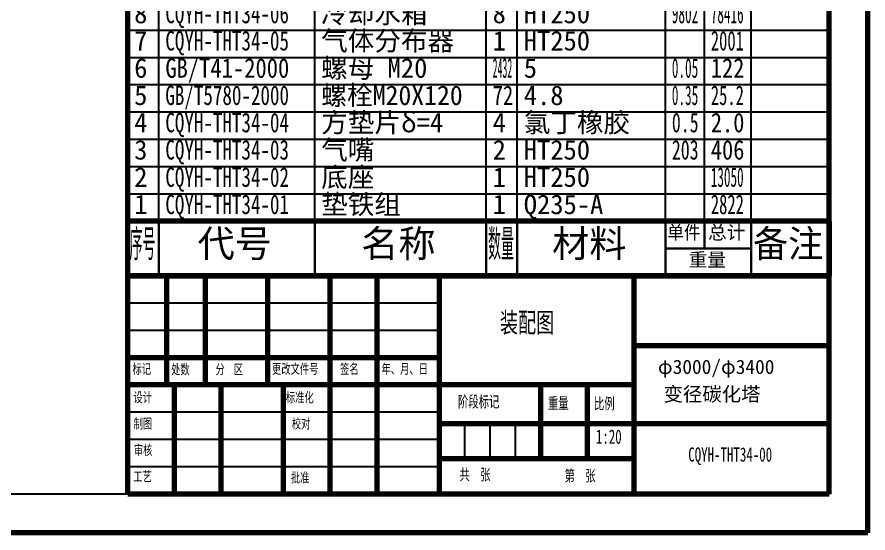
# Model space of a CAD drawing. Header units: millimetres. Extents: x -12040 to 11740, y -16820 to 16820.
# Drawn here: x 7372 to 11740, y -16820 to -14171 of the extents above; entities that cross this region are included whole.
import ezdxf

# ---------------------------------------------------------------- set-up
doc = ezdxf.new("R2010")
doc.units = ezdxf.units.MM
for name, color, linetype, lineweight in [('CAXA0', 7, 'Continuous', 70), ('CAXA3', 7, 'Continuous', 25), ('CAXA4', 3, 'Continuous', 25)]:
    doc.layers.add(name, color=color, linetype=linetype, lineweight=lineweight)
doc.styles.add('TextStyle1', font='SIMFANG.TTF', dxfattribs={"width": 0.34761})
doc.styles.add('TextStyle10', font='SIMFANG.TTF', dxfattribs={"width": 0.77516})
doc.styles.add('TextStyle11', font='SIMFANG.TTF', dxfattribs={"width": 0.497721})
doc.styles.add('TextStyle12', font='SIMFANG.TTF', dxfattribs={"width": 0.850064})
doc.styles.add('TextStyle13', font='SIMFANG.TTF', dxfattribs={"width": 0.370752})
doc.styles.add('TextStyle2', font='SIMFANG.TTF', dxfattribs={"width": 0.893855})
doc.styles.add('TextStyle3', font='SIMFANG.TTF', dxfattribs={"width": 0.943513})
doc.styles.add('TextStyle4', font='SIMFANG.TTF', dxfattribs={"width": 0.717589})
doc.styles.add('TextStyle5', font='SIMFANG.TTF', dxfattribs={"width": 0.624691})
doc.styles.add('TextStyle6', font='SIMFANG.TTF', dxfattribs={"width": 0.49545})
doc.styles.add('TextStyle7', font='SIMFANG.TTF', dxfattribs={"width": 0.673374})
doc.styles.add('TextStyle8', font='SIMFANG.TTF', dxfattribs={"width": 0.845153})
doc.styles.add('TextStyle9', font='SIMFANG.TTF', dxfattribs={"width": 0.969721})
doc.styles.add('UserTxtStyle1', font='SIMFANG.TTF')
doc.styles.add('UserTxtStyle3', font='SIMFANG.TTF', dxfattribs={"width": 0.667})
doc.styles.add('UserTxtStyle4', font='SIMFANG.TTF', dxfattribs={"width": 0.667})
doc.styles.add('UserTxtStyle5', font='SIMFANG.TTF', dxfattribs={"width": 0.667})
doc.styles.add('UserTxtStyle7', font='SIMFANG.TTF', dxfattribs={"width": 0.667})
doc.styles.add('UserTxtStyle9', font='SIMFANG.TTF')

# ---------------------------------------------------------------- blocks, each defined once
blk = doc.blocks.new('CAXBLOCK2', base_point=(11540, -16620))
at = {"layer": 'CAXA0'}
for q in [(11740, 16820), (-12040, -16820)]:
    blk.add_line((11740, -16820), q, dxfattribs=at)
at = {"layer": 'CAXA3', "linetype": 'Continuous', "lineweight": 25}
for q in [(11540, 16620), (-11540, -16620)]:
    blk.add_line((11540, -16620), q, dxfattribs=at)
blk = doc.blocks.new('CAXBLOCK143', base_point=(11540, -15500))
at = {"layer": 'CAXA0'}
for p, q in [((7940, -16620), (7940, -15500)), ((11540, -15500), (7940, -15500)), ((8140, -16060), (8140, -15500)), ((8340, -16060), (8340, -15500)), ((8660, -16060), (8660, -15500)), ((8980, -16620), (8980, -15500)), ((9220, -16620), (9220, -15500)), ((9540, -16620), (9540, -15500)), ((10540, -16620), (10540, -15500)), ((11540, -16620), (11540, -15500)), ((11540, -15860), (10540, -15860)), ((9540, -15920), (7940, -15920)), ((9540, -16060), (7940, -16060)), ((8180, -16620), (8180, -16060)), ((8420, -16620), (8420, -16060)), ((8740, -16620), (8740, -16060)), ((10540, -16060), (9540, -16060)), ((10060, -16440), (10060, -16060)), ((10300, -16440), (10300, -16060)), ((11540, -16260), (9540, -16260)), ((10540, -16440), (9540, -16440)), ((11540, -16620), (7940, -16620))]:
    blk.add_line(p, q, dxfattribs=at)
at = {"layer": 'CAXA0', "linetype": 'Continuous', "lineweight": 25}
for p, q in [((9540, -15640), (7940, -15640)), ((9540, -15780), (7940, -15780)), ((9540, -16200), (7940, -16200)), ((9670, -16440), (9670, -16260)), ((9800, -16440), (9800, -16260)), ((9930, -16440), (9930, -16260)), ((9540, -16340), (7940, -16340)), ((9540, -16480), (7940, -16480))]:
    blk.add_line(p, q, dxfattribs=at)
at = {"layer": 'CAXA4', "linetype": 'Continuous', "lineweight": 25, "attachment_point": 1}
for s, insert, char_height, style in [('\\fFangSong_GB2312|b0|i0|p34;更改文件号', (8680.8, -15951.7), 51.095, 'UserTxtStyle5'), ('\\fFangSong_GB2312|b0|i0|p34;签名', (9029.9, -15951.7), 51.095, 'UserTxtStyle4'), ('\\fFangSong_GB2312|b0|i0|p34;标记', (7964.8, -15952.1), 51.095, 'UserTxtStyle4'), ('\\fFangSong_GB2312|b0|i0|p34;处数', (8162.5, -15954.2), 51.095, 'UserTxtStyle4'), ('\\fFangSong_GB2312|b0|i0|p34;分  区', (8390.8, -15953.8), 51.095, 'UserTxtStyle4'), ('\\fFangSong_GB2312|b0|i0|p34;年、月、日', (9242.8, -15951.9), 51.095, 'UserTxtStyle5'), ('\\fFangSong_GB2312|b0|i0|p34;设计', (7969.3, -16097.8), 51.095, 'UserTxtStyle4'), ('\\fFangSong_GB2312|b0|i0|p34;标准化', (8751.6, -16098.5), 51.095, 'UserTxtStyle4'), ('\\fFangSong_GB2312|b0|i0|p34;阶段标记', (9635.3, -16116.3), 58.394, 'UserTxtStyle4'), ('\\fFangSong_GB2312|b0|i0|p34;重量', (10097.1, -16124.4), 58.394, 'UserTxtStyle4'), ('\\fFangSong_GB2312|b0|i0|p34;比例', (10333.2, -16126.4), 58.394, 'UserTxtStyle4'), ('\\fFangSong_GB2312|b0|i0|p34;制图', (7970.4, -16233.2), 51.095, 'UserTxtStyle4'), ('\\fFangSong_GB2312|b0|i0|p34;校对', (8782.6, -16233.1), 51.095, 'UserTxtStyle4'), ('\\fFangSong_GB2312|b0|i0|p34;审核', (7971.3, -16368.8), 51.095, 'UserTxtStyle4'), ('\\fFangSong_GB2312|b0|i0|p34;工艺', (7968.3, -16504), 51.095, 'UserTxtStyle4'), ('\\fFangSong_GB2312|b0|i0|p34;批准', (8777.2, -16509.8), 51.095, 'UserTxtStyle4'), ('\\fFangSong_GB2312|b0|i0|p34;共  张', (9643.4, -16490.9), 58.394, 'UserTxtStyle4'), ('\\fFangSong_GB2312|b0|i0|p34;第  张', (10182.5, -16496.5), 58.394, 'UserTxtStyle4')]:
    blk.add_mtext(s, dxfattribs=dict(at, insert=insert, char_height=char_height, style=style))
blk = doc.blocks.new('CAXBLOCK484')
at = {"layer": 'CAXA0', "color": 0, "linetype": 'Continuous', "lineweight": 70}
for p, q in [((7940, -15500), (7940, -15220)), ((8100, -15220), (7940, -15220)), ((7940, -15500), (8100, -15500))]:
    blk.add_line(p, q, dxfattribs=at)
at = {"layer": 'CAXA0', "color": 0, "linetype": 'Continuous', "lineweight": 25}
blk.add_line((8100, -15220), (8100, -15500), dxfattribs=at)
at = {"layer": 'CAXA0', "color": 0, "linetype": 'Continuous', "lineweight": 25, "insert": (7950, -15264.1), "char_height": 140, "attachment_point": 1, "style": 'TextStyle1'}
blk.add_mtext('\\fFangSong_GB2312|b0|i0|p34;序号', dxfattribs=at)
blk = doc.blocks.new('CAXBLOCK485')
at = {"layer": 'CAXA0', "color": 0, "linetype": 'Continuous', "lineweight": 25}
for p, q in [((8100, -15500), (8100, -15220)), ((8900, -15220), (8900, -15500))]:
    blk.add_line(p, q, dxfattribs=at)
at = {"layer": 'CAXA0', "color": 0, "linetype": 'Continuous', "lineweight": 70}
for p, q in [((8900, -15220), (8100, -15220)), ((8100, -15500), (8900, -15500))]:
    blk.add_line(p, q, dxfattribs=at)
at = {"layer": 'CAXA0', "color": 0, "linetype": 'Continuous', "lineweight": 25, "insert": (8298.625, -15264.1), "char_height": 140, "attachment_point": 1, "style": 'UserTxtStyle9'}
blk.add_mtext('\\fFangSong_GB2312|b0|i0|p34;代号', dxfattribs=at)
blk = doc.blocks.new('CAXBLOCK486')
at = {"layer": 'CAXA0', "color": 0, "linetype": 'Continuous', "lineweight": 25}
for p, q in [((8900, -15500), (8900, -15220)), ((9780, -15220), (9780, -15500))]:
    blk.add_line(p, q, dxfattribs=at)
at = {"layer": 'CAXA0', "color": 0, "linetype": 'Continuous', "lineweight": 70}
for p, q in [((9780, -15220), (8900, -15220)), ((8900, -15500), (9780, -15500))]:
    blk.add_line(p, q, dxfattribs=at)
at = {"layer": 'CAXA0', "color": 0, "linetype": 'Continuous', "lineweight": 25, "insert": (9138.625, -15264.1), "char_height": 140, "attachment_point": 1, "style": 'UserTxtStyle9'}
blk.add_mtext('\\fFangSong_GB2312|b0|i0|p34;名称', dxfattribs=at)
blk = doc.blocks.new('CAXBLOCK487')
at = {"layer": 'CAXA0', "color": 0, "linetype": 'Continuous', "lineweight": 25}
for p, q in [((9780, -15500), (9780, -15220)), ((9940, -15220), (9940, -15500))]:
    blk.add_line(p, q, dxfattribs=at)
at = {"layer": 'CAXA0', "color": 0, "linetype": 'Continuous', "lineweight": 70}
for p, q in [((9940, -15220), (9780, -15220)), ((9780, -15500), (9940, -15500))]:
    blk.add_line(p, q, dxfattribs=at)
at = {"layer": 'CAXA0', "color": 0, "linetype": 'Continuous', "lineweight": 25, "insert": (9790, -15264.1), "char_height": 140, "attachment_point": 1, "style": 'TextStyle1'}
blk.add_mtext('\\fFangSong_GB2312|b0|i0|p34;数量', dxfattribs=at)
blk = doc.blocks.new('CAXBLOCK488')
at = {"layer": 'CAXA0', "color": 0, "linetype": 'Continuous', "lineweight": 25}
for p, q in [((9940, -15500), (9940, -15220)), ((10700, -15220), (10700, -15500))]:
    blk.add_line(p, q, dxfattribs=at)
at = {"layer": 'CAXA0', "color": 0, "linetype": 'Continuous', "lineweight": 70}
for p, q in [((10700, -15220), (9940, -15220)), ((9940, -15500), (10700, -15500))]:
    blk.add_line(p, q, dxfattribs=at)
at = {"layer": 'CAXA0', "color": 0, "linetype": 'Continuous', "lineweight": 25, "insert": (10118.625, -15264.1), "char_height": 140, "attachment_point": 1, "style": 'UserTxtStyle9'}
blk.add_mtext('\\fFangSong_GB2312|b0|i0|p34;材料', dxfattribs=at)
blk = doc.blocks.new('CAXBLOCK489')
at = {"layer": 'CAXA0', "color": 0, "linetype": 'Continuous', "lineweight": 25}
for p, q in [((10700, -15500), (10700, -15360)), ((11140, -15360), (10700, -15360)), ((11140, -15360), (11140, -15500))]:
    blk.add_line(p, q, dxfattribs=at)
at = {"layer": 'CAXA0', "color": 0, "linetype": 'Continuous', "lineweight": 70}
blk.add_line((10700, -15500), (11140, -15500), dxfattribs=at)
at = {"layer": 'CAXA0', "color": 0, "linetype": 'Continuous', "lineweight": 25, "insert": (10819.3125, -15382.05), "char_height": 70, "attachment_point": 1, "style": 'UserTxtStyle9'}
blk.add_mtext('\\fFangSong_GB2312|b0|i0|p34;重量', dxfattribs=at)
blk = doc.blocks.new('CAXBLOCK490')
at = {"layer": 'CAXA0', "color": 0, "linetype": 'Continuous', "lineweight": 25}
for p, q in [((10700, -15360), (10700, -15220)), ((10900, -15220), (10900, -15360)), ((10700, -15360), (10900, -15360))]:
    blk.add_line(p, q, dxfattribs=at)
at = {"layer": 'CAXA0', "color": 0, "linetype": 'Continuous', "lineweight": 70}
blk.add_line((10900, -15220), (10700, -15220), dxfattribs=at)
at = {"layer": 'CAXA0', "color": 0, "linetype": 'Continuous', "lineweight": 25, "insert": (10710, -15242.05), "char_height": 70, "attachment_point": 1, "style": 'TextStyle2'}
blk.add_mtext('\\fFangSong_GB2312|b0|i0|p34;单件', dxfattribs=at)
blk = doc.blocks.new('CAXBLOCK491')
at = {"layer": 'CAXA0', "color": 0, "linetype": 'Continuous', "lineweight": 25}
for p, q in [((10900, -15360), (10900, -15220)), ((11140, -15220), (11140, -15360)), ((10900, -15360), (11140, -15360))]:
    blk.add_line(p, q, dxfattribs=at)
at = {"layer": 'CAXA0', "color": 0, "linetype": 'Continuous', "lineweight": 70}
blk.add_line((11140, -15220), (10900, -15220), dxfattribs=at)
at = {"layer": 'CAXA0', "color": 0, "linetype": 'Continuous', "lineweight": 25, "insert": (10919.3125, -15242.05), "char_height": 70, "attachment_point": 1, "style": 'UserTxtStyle9'}
blk.add_mtext('\\fFangSong_GB2312|b0|i0|p34;总计', dxfattribs=at)
blk = doc.blocks.new('CAXBLOCK492')
at = {"layer": 'CAXA0', "color": 0, "linetype": 'Continuous', "lineweight": 25}
blk.add_line((11140, -15500), (11140, -15220), dxfattribs=at)
at = {"layer": 'CAXA0', "color": 0, "linetype": 'Continuous', "lineweight": 70}
for p, q in [((11540, -15220), (11140, -15220)), ((11540, -15220), (11540, -15500)), ((11140, -15500), (11540, -15500))]:
    blk.add_line(p, q, dxfattribs=at)
at = {"layer": 'CAXA0', "color": 0, "linetype": 'Continuous', "lineweight": 25, "insert": (11150, -15264.1), "char_height": 140, "attachment_point": 1, "style": 'TextStyle3'}
blk.add_mtext('\\fFangSong_GB2312|b0|i0|p34;备注', dxfattribs=at)
blk = doc.blocks.new('CAXBLOCK493')
at = {"layer": 'CAXA0', "color": 0, "linetype": 'Continuous', "lineweight": 70}
for p, q in [((11540, -15500), (11540, -15220)), ((11540, -15220), (11540, -15500))]:
    blk.add_line(p, q, dxfattribs=at)
blk = doc.blocks.new('CAXBLOCK483', base_point=(7940, -15500))
at = {"layer": 'CAXA0', "linetype": 'Continuous', "lineweight": 25}
for name in ['CAXBLOCK484', 'CAXBLOCK485', 'CAXBLOCK486', 'CAXBLOCK487', 'CAXBLOCK488', 'CAXBLOCK490', 'CAXBLOCK491', 'CAXBLOCK492', 'CAXBLOCK493', 'CAXBLOCK489']:
    blk.add_blockref(name, (0, 0), dxfattribs=at)
blk = doc.blocks.new('CAXBLOCK494', base_point=(7940, -15220))
at = {"layer": 'CAXA0', "color": 0, "linetype": 'Continuous', "lineweight": 25}
for p, q in [((11540, -15080), (7940, -15080)), ((8100, -15220), (8100, -15080)), ((8900, -15220), (8900, -15080)), ((9780, -15220), (9780, -15080)), ((9940, -15220), (9940, -15080)), ((10700, -15220), (10700, -15080)), ((10900, -15220), (10900, -15080)), ((11140, -15220), (11140, -15080)), ((11540, -15220), (7940, -15220))]:
    blk.add_line(p, q, dxfattribs=at)
at = {"layer": 'CAXA0', "color": 0, "linetype": 'Continuous', "lineweight": 70}
for p, q in [((7940, -15220), (7940, -15080)), ((11540, -15220), (11540, -15080))]:
    blk.add_line(p, q, dxfattribs=at)
at = {"layer": 'CAXA0', "color": 0, "linetype": 'Continuous', "lineweight": 25, "char_height": 100, "attachment_point": 1}
for s, insert, style in [('\\fFangSong_GB2312|b0|i0|p34;垫铁组', (8933.2, -15083), 'UserTxtStyle9'), ('\\fFangSong_GB2312|b0|i0|p34;1', (7973.2, -15083), 'UserTxtStyle9'), ('\\fFangSong_GB2312|b0|i0|p34;CQYH-THT34-01', (8133.2, -15083), 'TextStyle4'), ('\\fFangSong_GB2312|b0|i0|p34;1', (9813.2, -15083), 'UserTxtStyle9'), ('\\fFangSong_GB2312|b0|i0|p34;Q235-A', (9973.2, -15083), 'UserTxtStyle9'), ('\\fFangSong_GB2312|b0|i0|p34;2822', (10933.2, -15083), 'TextStyle5')]:
    blk.add_mtext(s, dxfattribs=dict(at, insert=insert, style=style))
blk = doc.blocks.new('CAXBLOCK495', base_point=(7940, -15080))
at = {"layer": 'CAXA0', "color": 0, "linetype": 'Continuous', "lineweight": 25}
for p, q in [((11540, -14940), (7940, -14940)), ((8100, -15080), (8100, -14940)), ((8900, -15080), (8900, -14940)), ((9780, -15080), (9780, -14940)), ((9940, -15080), (9940, -14940)), ((10700, -15080), (10700, -14940)), ((10900, -15080), (10900, -14940)), ((11140, -15080), (11140, -14940)), ((11540, -15080), (7940, -15080))]:
    blk.add_line(p, q, dxfattribs=at)
at = {"layer": 'CAXA0', "color": 0, "linetype": 'Continuous', "lineweight": 70}
for p, q in [((7940, -15080), (7940, -14940)), ((11540, -15080), (11540, -14940))]:
    blk.add_line(p, q, dxfattribs=at)
at = {"layer": 'CAXA0', "color": 0, "linetype": 'Continuous', "lineweight": 25, "char_height": 100, "attachment_point": 1}
for s, insert, style in [('\\fFangSong_GB2312|b0|i0|p34;底座', (8933.2, -14943), 'UserTxtStyle9'), ('\\fFangSong_GB2312|b0|i0|p34;2', (7973.2, -14943), 'UserTxtStyle9'), ('\\fFangSong_GB2312|b0|i0|p34;CQYH-THT34-02', (8133.2, -14943), 'TextStyle4'), ('\\fFangSong_GB2312|b0|i0|p34;1', (9813.2, -14943), 'UserTxtStyle9'), ('\\fFangSong_GB2312|b0|i0|p34;HT250', (9973.2, -14943), 'UserTxtStyle9'), ('\\fFangSong_GB2312|b0|i0|p34;13050', (10933.2, -14943), 'TextStyle6')]:
    blk.add_mtext(s, dxfattribs=dict(at, insert=insert, style=style))
blk = doc.blocks.new('CAXBLOCK496', base_point=(7940, -14940))
at = {"layer": 'CAXA0', "color": 0, "linetype": 'Continuous', "lineweight": 25}
for p, q in [((11540, -14800), (7940, -14800)), ((8100, -14940), (8100, -14800)), ((8900, -14940), (8900, -14800)), ((9780, -14940), (9780, -14800)), ((9940, -14940), (9940, -14800)), ((10700, -14940), (10700, -14800)), ((10900, -14940), (10900, -14800)), ((11140, -14940), (11140, -14800)), ((11540, -14940), (7940, -14940))]:
    blk.add_line(p, q, dxfattribs=at)
at = {"layer": 'CAXA0', "color": 0, "linetype": 'Continuous', "lineweight": 70}
for p, q in [((7940, -14940), (7940, -14800)), ((11540, -14940), (11540, -14800))]:
    blk.add_line(p, q, dxfattribs=at)
at = {"layer": 'CAXA0', "color": 0, "linetype": 'Continuous', "lineweight": 25, "char_height": 100, "attachment_point": 1}
for s, insert, style in [('\\fFangSong_GB2312|b0|i0|p34;3', (7973.2, -14803), 'UserTxtStyle9'), ('\\fFangSong_GB2312|b0|i0|p34;CQYH-THT34-03', (8133.2, -14803), 'TextStyle4'), ('\\fFangSong_GB2312|b0|i0|p34;气嘴', (8933.2, -14803), 'UserTxtStyle9'), ('\\fFangSong_GB2312|b0|i0|p34;2', (9813.2, -14803), 'UserTxtStyle9'), ('\\fFangSong_GB2312|b0|i0|p34;HT250', (9973.2, -14803), 'UserTxtStyle9'), ('\\fFangSong_GB2312|b0|i0|p34;203', (10733.2, -14803), 'TextStyle7'), ('\\fFangSong_GB2312|b0|i0|p34;406', (10933.2, -14803), 'TextStyle8')]:
    blk.add_mtext(s, dxfattribs=dict(at, insert=insert, style=style))
blk = doc.blocks.new('CAXBLOCK497', base_point=(7940, -14800))
at = {"layer": 'CAXA0', "color": 0, "linetype": 'Continuous', "lineweight": 25}
for p, q in [((11540, -14660), (7940, -14660)), ((8100, -14800), (8100, -14660)), ((8900, -14800), (8900, -14660)), ((9780, -14800), (9780, -14660)), ((9940, -14800), (9940, -14660)), ((10700, -14800), (10700, -14660)), ((10900, -14800), (10900, -14660)), ((11140, -14800), (11140, -14660)), ((11540, -14800), (7940, -14800))]:
    blk.add_line(p, q, dxfattribs=at)
at = {"layer": 'CAXA0', "color": 0, "linetype": 'Continuous', "lineweight": 70}
for p, q in [((7940, -14800), (7940, -14660)), ((11540, -14800), (11540, -14660))]:
    blk.add_line(p, q, dxfattribs=at)
at = {"layer": 'CAXA0', "color": 0, "linetype": 'Continuous', "lineweight": 25, "char_height": 100, "attachment_point": 1}
for s, insert, style in [('\\fFangSong_GB2312|b0|i0|p34;4', (7973.2, -14663), 'UserTxtStyle9'), ('\\fFangSong_GB2312|b0|i0|p34;CQYH-THT34-04', (8133.2, -14663), 'TextStyle4'), ('\\fFangSong_GB2312|b0|i0|p34;方垫片δ=4', (8933.2, -14663), 'UserTxtStyle9'), ('\\fFangSong_GB2312|b0|i0|p34;4', (9813.2, -14663), 'UserTxtStyle9'), ('\\fFangSong_GB2312|b0|i0|p34;氯丁橡胶', (9973.2, -14663), 'UserTxtStyle9'), ('\\fFangSong_GB2312|b0|i0|p34;0.5', (10733.2, -14663), 'TextStyle7'), ('\\fFangSong_GB2312|b0|i0|p34;2.0', (10933.2, -14663), 'TextStyle8')]:
    blk.add_mtext(s, dxfattribs=dict(at, insert=insert, style=style))
blk = doc.blocks.new('CAXBLOCK498', base_point=(7940, -14660))
at = {"layer": 'CAXA0', "color": 0, "linetype": 'Continuous', "lineweight": 25}
for p, q in [((11540, -14520), (7940, -14520)), ((8100, -14660), (8100, -14520)), ((8900, -14660), (8900, -14520)), ((9780, -14660), (9780, -14520)), ((9940, -14660), (9940, -14520)), ((10700, -14660), (10700, -14520)), ((10900, -14660), (10900, -14520)), ((11140, -14660), (11140, -14520)), ((11540, -14660), (7940, -14660))]:
    blk.add_line(p, q, dxfattribs=at)
at = {"layer": 'CAXA0', "color": 0, "linetype": 'Continuous', "lineweight": 70}
for p, q in [((7940, -14660), (7940, -14520)), ((11540, -14660), (11540, -14520))]:
    blk.add_line(p, q, dxfattribs=at)
at = {"layer": 'CAXA0', "color": 0, "linetype": 'Continuous', "lineweight": 25, "char_height": 100, "attachment_point": 1}
for s, insert, style in [('\\fFangSong_GB2312|b0|i0|p34;5', (7973.2, -14523), 'UserTxtStyle9'), ('\\fFangSong_GB2312|b0|i0|p34;GB/T5780-2000', (8133.2, -14523), 'TextStyle4'), ('\\fFangSong_GB2312|b0|i0|p34;螺栓M20X120', (8933.2, -14523), 'TextStyle9'), ('\\fFangSong_GB2312|b0|i0|p34;72', (9813.2, -14523), 'TextStyle10'), ('\\fFangSong_GB2312|b0|i0|p34;4.8', (9973.2, -14523), 'UserTxtStyle9'), ('\\fFangSong_GB2312|b0|i0|p34;0.35', (10733.2, -14523), 'TextStyle11'), ('\\fFangSong_GB2312|b0|i0|p34;25.2', (10933.2, -14523), 'TextStyle5')]:
    blk.add_mtext(s, dxfattribs=dict(at, insert=insert, style=style))
blk = doc.blocks.new('CAXBLOCK499', base_point=(7940, -14520))
at = {"layer": 'CAXA0', "color": 0, "linetype": 'Continuous', "lineweight": 25}
for p, q in [((11540, -14380), (7940, -14380)), ((8100, -14520), (8100, -14380)), ((8900, -14520), (8900, -14380)), ((9780, -14520), (9780, -14380)), ((9940, -14520), (9940, -14380)), ((10700, -14520), (10700, -14380)), ((10900, -14520), (10900, -14380)), ((11140, -14520), (11140, -14380)), ((11540, -14520), (7940, -14520))]:
    blk.add_line(p, q, dxfattribs=at)
at = {"layer": 'CAXA0', "color": 0, "linetype": 'Continuous', "lineweight": 70}
for p, q in [((7940, -14520), (7940, -14380)), ((11540, -14520), (11540, -14380))]:
    blk.add_line(p, q, dxfattribs=at)
at = {"layer": 'CAXA0', "color": 0, "linetype": 'Continuous', "lineweight": 25, "char_height": 100, "attachment_point": 1}
for s, insert, style in [('\\fFangSong_GB2312|b0|i0|p34;螺母 M20', (8933.2, -14383), 'UserTxtStyle9'), ('\\fFangSong_GB2312|b0|i0|p34;6', (7973.2, -14383), 'UserTxtStyle9'), ('\\fFangSong_GB2312|b0|i0|p34;GB/T41-2000', (8133.2, -14383), 'TextStyle12'), ('\\fFangSong_GB2312|b0|i0|p34;2432', (9813.2, -14383), 'TextStyle13'), ('\\fFangSong_GB2312|b0|i0|p34;5', (9973.2, -14383), 'UserTxtStyle9'), ('\\fFangSong_GB2312|b0|i0|p34;0.05', (10733.2, -14383), 'TextStyle11'), ('\\fFangSong_GB2312|b0|i0|p34;122', (10933.2, -14383), 'TextStyle8')]:
    blk.add_mtext(s, dxfattribs=dict(at, insert=insert, style=style))
blk = doc.blocks.new('CAXBLOCK500', base_point=(7940, -14380))
at = {"layer": 'CAXA0', "color": 0, "linetype": 'Continuous', "lineweight": 25}
for p, q in [((11540, -14240), (7940, -14240)), ((8100, -14380), (8100, -14240)), ((8900, -14380), (8900, -14240)), ((9780, -14380), (9780, -14240)), ((9940, -14380), (9940, -14240)), ((10700, -14380), (10700, -14240)), ((10900, -14380), (10900, -14240)), ((11140, -14380), (11140, -14240)), ((11540, -14380), (7940, -14380))]:
    blk.add_line(p, q, dxfattribs=at)
at = {"layer": 'CAXA0', "color": 0, "linetype": 'Continuous', "lineweight": 70}
for p, q in [((7940, -14380), (7940, -14240)), ((11540, -14380), (11540, -14240))]:
    blk.add_line(p, q, dxfattribs=at)
at = {"layer": 'CAXA0', "color": 0, "linetype": 'Continuous', "lineweight": 25, "char_height": 100, "attachment_point": 1}
for s, insert, style in [('\\fFangSong_GB2312|b0|i0|p34;气体分布器', (8933.2, -14243), 'UserTxtStyle9'), ('\\fFangSong_GB2312|b0|i0|p34;7', (7973.2, -14243), 'UserTxtStyle9'), ('\\fFangSong_GB2312|b0|i0|p34;CQYH-THT34-05', (8133.2, -14243), 'TextStyle4'), ('\\fFangSong_GB2312|b0|i0|p34;1', (9813.2, -14243), 'UserTxtStyle9'), ('\\fFangSong_GB2312|b0|i0|p34;HT250', (9973.2, -14243), 'UserTxtStyle9'), ('\\fFangSong_GB2312|b0|i0|p34;2001', (10933.2, -14243), 'TextStyle5')]:
    blk.add_mtext(s, dxfattribs=dict(at, insert=insert, style=style))
blk = doc.blocks.new('CAXBLOCK501', base_point=(7940, -14240))
at = {"layer": 'CAXA0', "color": 0, "linetype": 'Continuous', "lineweight": 25}
for p, q in [((11540, -14100), (7940, -14100)), ((8100, -14240), (8100, -14100)), ((8900, -14240), (8900, -14100)), ((9780, -14240), (9780, -14100)), ((9940, -14240), (9940, -14100)), ((10700, -14240), (10700, -14100)), ((10900, -14240), (10900, -14100)), ((11140, -14240), (11140, -14100)), ((11540, -14240), (7940, -14240))]:
    blk.add_line(p, q, dxfattribs=at)
at = {"layer": 'CAXA0', "color": 0, "linetype": 'Continuous', "lineweight": 70}
for p, q in [((7940, -14240), (7940, -14100)), ((11540, -14240), (11540, -14100))]:
    blk.add_line(p, q, dxfattribs=at)
at = {"layer": 'CAXA0', "color": 0, "linetype": 'Continuous', "lineweight": 25, "char_height": 100, "attachment_point": 1}
for s, insert, style in [('\\fFangSong_GB2312|b0|i0|p34;8', (7973.2, -14103), 'UserTxtStyle9'), ('\\fFangSong_GB2312|b0|i0|p34;CQYH-THT34-06', (8133.2, -14103), 'TextStyle4'), ('\\fFangSong_GB2312|b0|i0|p34;冷却水箱', (8933.2, -14103), 'UserTxtStyle9'), ('\\fFangSong_GB2312|b0|i0|p34;8', (9813.2, -14103), 'UserTxtStyle9'), ('\\fFangSong_GB2312|b0|i0|p34;HT250', (9973.2, -14103), 'UserTxtStyle9'), ('\\fFangSong_GB2312|b0|i0|p34;9802', (10733.2, -14103), 'TextStyle11'), ('\\fFangSong_GB2312|b0|i0|p34;78416', (10933.2, -14103), 'TextStyle6')]:
    blk.add_mtext(s, dxfattribs=dict(at, insert=insert, style=style))
blk = doc.blocks.new('CAXBLOCK482', base_point=(0, 0))
at = {"layer": 'CAXA0', "linetype": 'Continuous', "lineweight": 25}
for name, p in [('CAXBLOCK501', (7940, -14240)), ('CAXBLOCK500', (7940, -14380)), ('CAXBLOCK499', (7940, -14520)), ('CAXBLOCK498', (7940, -14660)), ('CAXBLOCK497', (7940, -14800)), ('CAXBLOCK496', (7940, -14940)), ('CAXBLOCK495', (7940, -15080)), ('CAXBLOCK494', (7940, -15220)), ('CAXBLOCK483', (7940, -15500))]:
    blk.add_blockref(name, p, dxfattribs=at)

msp = doc.modelspace()

# ---------------------------------------------------------------- block references
at = {"layer": 'CAXA0'}
for name, p in [('CAXBLOCK2', (11540, -16620)), ('CAXBLOCK143', (11540, -15500))]:
    msp.add_blockref(name, p, dxfattribs=at)
at = {"layer": 'CAXA0', "linetype": 'Continuous', "lineweight": 25}
msp.add_blockref('CAXBLOCK482', (0, 0), dxfattribs=at)

# ---------------------------------------------------------------- texts
at = {"layer": 'CAXA4', "linetype": 'Continuous', "lineweight": 25, "attachment_point": 1}
for s, insert, char_height, style in [('\\fFangSong_GB2312|b0|i0|p34;装配图', (9850.624, -15688.361), 102.18978, 'UserTxtStyle7'), ('\\fFangSong_GB2312|b0|i0|p34;φ3000/φ3400', (10661.826, -15930.5), 72.9927, 'UserTxtStyle1'), ('\\fFangSong_GB2312|b0|i0|p34;变径碳化塔', (10690.476, -16070.5), 72.9927, 'UserTxtStyle1'), ('\\fFangSong_GB2312|b0|i0|p34;1:20', (10343.307, -16289.113), 72.9927, 'UserTxtStyle3'), ('\\fFangSong_GB2312|b0|i0|p34;CQYH-THT34-00', (10817.502, -16380.518), 72.9927, 'UserTxtStyle3')]:
    msp.add_mtext(s, dxfattribs=dict(at, insert=insert, char_height=char_height, style=style))

doc.saveas('drawing.dxf')
